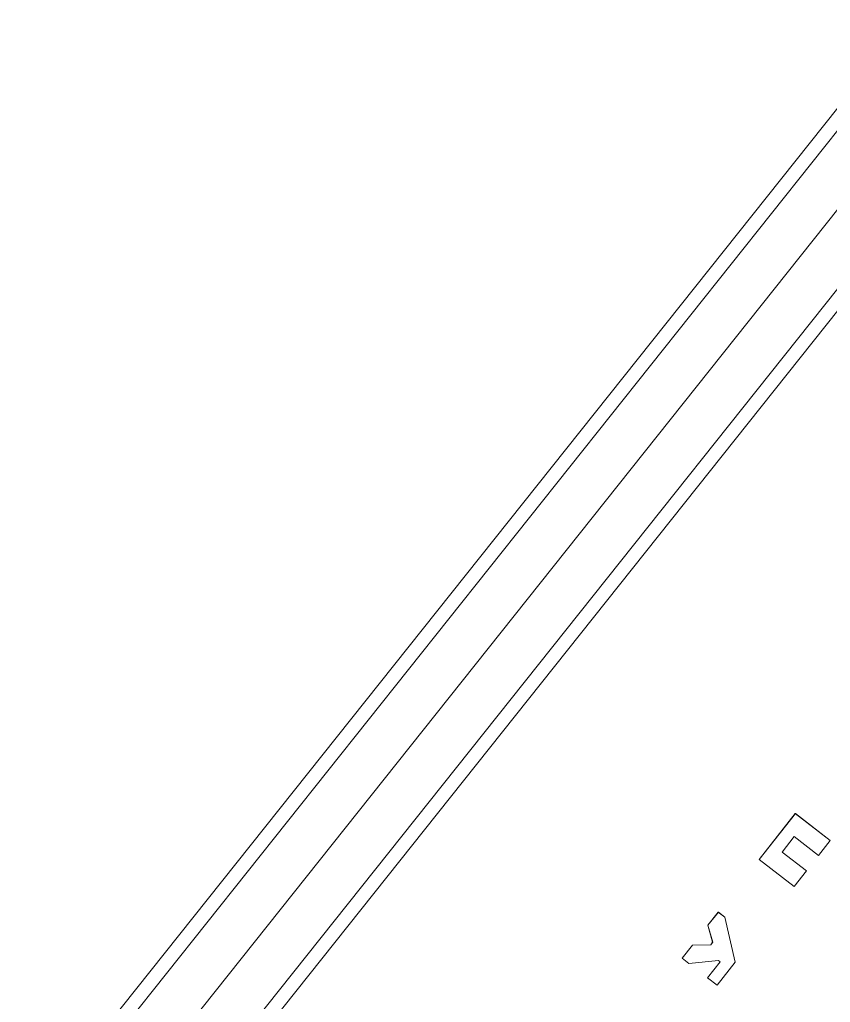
# Model space of a CAD drawing. Header units: millimetres. Extents: x -229914 to 856942, y -268655 to 87212.
# Drawn here: x -134973.2 to -134822.1, y 19965.4 to 20148.5 of the extents above; entities that cross this region are included whole.
import ezdxf

# ---------------------------------------------------------------- set-up
doc = ezdxf.new("R2010")
doc.units = ezdxf.units.MM

# ---------------------------------------------------------------- blocks, each defined once
blk = doc.blocks.new('Т912NEW')
at = {"color": 7, "linetype": 'Continuous', "lineweight": 15}
for p, q in [((4310.75, 545.17), (4310.75, 1545.17)), ((4298.98, 557.17), (4298.98, 1533.17)), ((4301.56, 557.17), (4301.56, 1533.17)), ((4319.94, 1533.17), (4319.94, 557.17)), ((4322.51, 1533.17), (4322.51, 557.17)), ((4374.72, 807.46), (4382.92, 807.59)), ((4374.82, 796.55), (4374.72, 807.46)), ((4374.73, 807.46), (4374.72, 807.46)), ((4374.73, 807.46), (4382.93, 807.59)), ((4374.82, 796.55), (4374.73, 807.46)), ((4382.93, 807.59), (4382.92, 807.59)), ((4382.93, 807.59), (4382.96, 804.04)), ((4382.96, 804.04), (4377.24, 803.96)), ((4377.24, 803.96), (4377.27, 800.32)), ((4377.27, 800.32), (4382.99, 800.4)), ((4377.27, 800.32), (4382.99, 800.4)), ((4383.03, 796.67), (4382.99, 800.4)), ((4382.99, 800.4), (4382.99, 800.4)), ((4383.03, 796.67), (4374.82, 796.55)), ((4374.82, 796.55), (4374.82, 796.55)), ((4374.92, 784.16), (4376.46, 784.18)), ((4374.95, 781.02), (4374.92, 784.16)), ((4374.93, 784.16), (4374.92, 784.16)), ((4374.93, 784.16), (4376.46, 784.18)), ((4374.96, 781.02), (4374.93, 784.16)), ((4376.46, 784.18), (4376.46, 784.18)), ((4376.46, 784.18), (4383.18, 778.82)), ((4377.6, 779.1), (4374.95, 781.02)), ((4374.96, 781.02), (4374.95, 781.02)), ((4377.61, 779.1), (4374.96, 781.02)), ((4374.99, 776.34), (4377.61, 778.51)), ((4375, 776.34), (4377.61, 778.51)), ((4377.61, 778.51), (4377.6, 779.1)), ((4377.61, 779.1), (4377.6, 779.1)), ((4377.61, 778.51), (4377.61, 779.1)), ((4377.61, 778.51), (4377.61, 778.51)), ((4383.24, 773.36), (4383.18, 778.82)), ((4380.54, 777.12), (4376.61, 773.26)), ((4380.98, 777.13), (4380.54, 777.12)), ((4380.98, 773.33), (4380.97, 777.13)), ((4380.99, 773.33), (4380.98, 777.13)), ((4375.02, 773.24), (4374.99, 776.34)), ((4375, 776.34), (4374.99, 776.34)), ((4375.03, 773.24), (4375, 776.34)), ((4375.03, 773.24), (4375.02, 773.24)), ((4376.61, 773.26), (4375.03, 773.24)), ((4380.99, 773.33), (4380.98, 773.33)), ((4383.24, 773.36), (4380.99, 773.33))]:
    blk.add_line(p, q, dxfattribs=at)

msp = doc.modelspace()

# ---------------------------------------------------------------- block references
at = {"rotation": 321.4676820499667}
msp.add_blockref('Т912NEW', (-138753.82306, 22094.20638), dxfattribs=at)

doc.saveas('drawing.dxf')
